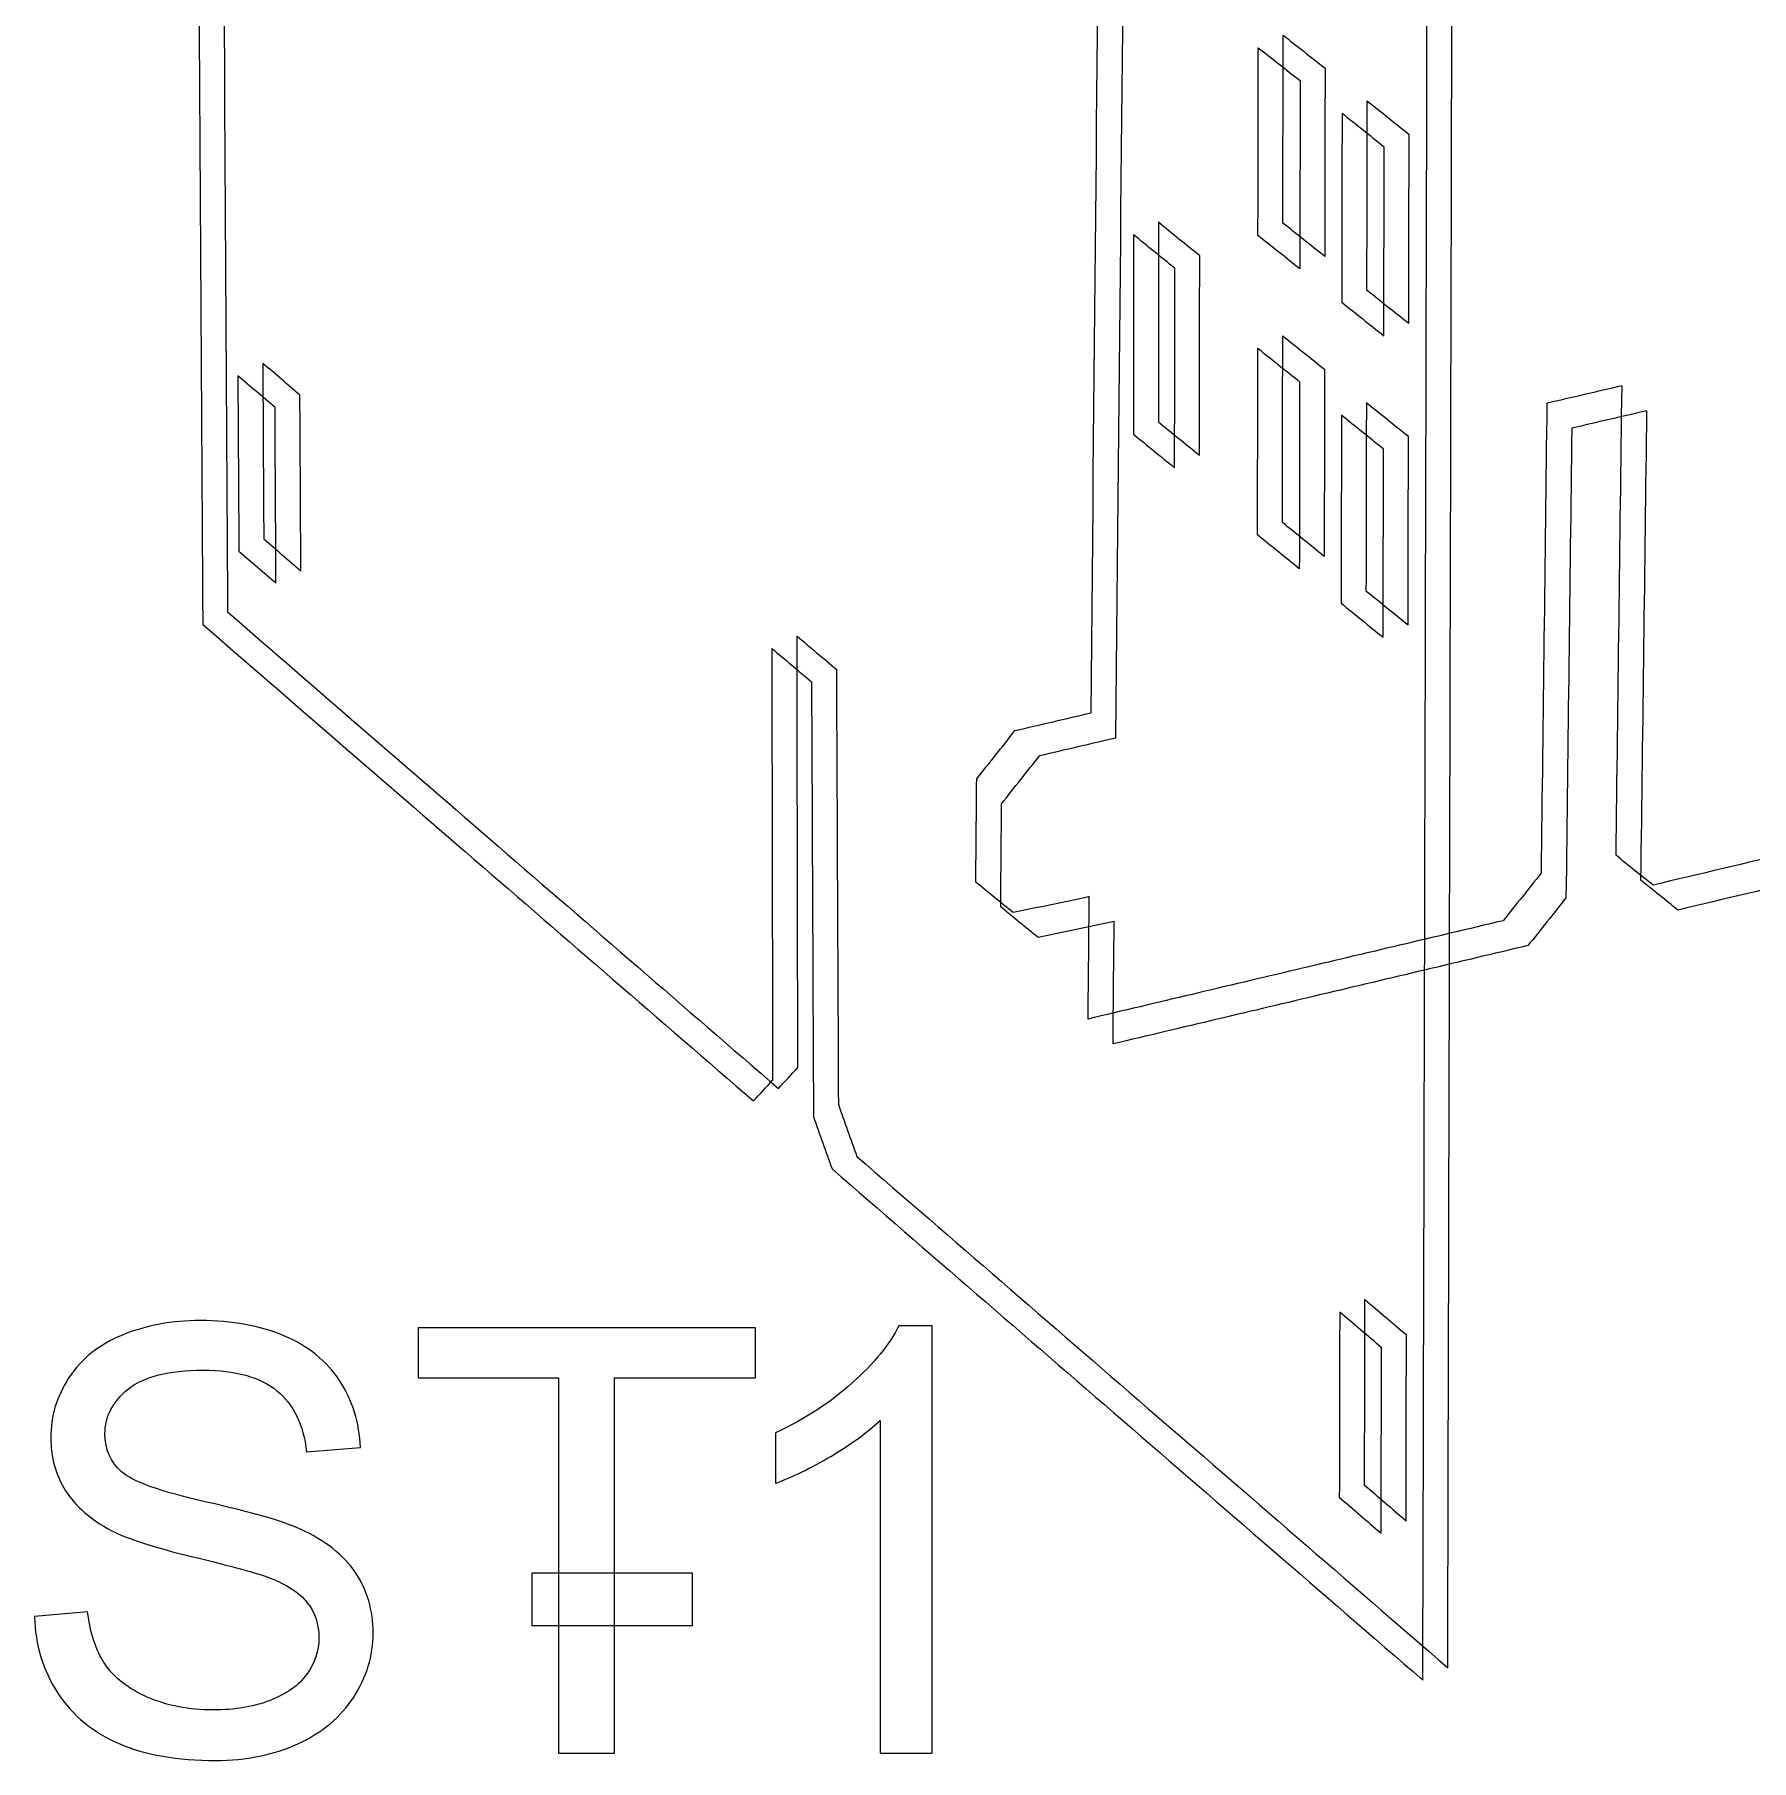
# Model space of a CAD drawing. Header units: centimetres. Extents: x -10.6 to 11.8, y -10.5 to 10.6.
# Drawn here: x -8.246 to -7.125, y 0.164 to 1.291 of the extents above; entities that cross this region are included whole.
import ezdxf

# ---------------------------------------------------------------- set-up
doc = ezdxf.new("R2010")
doc.units = ezdxf.units.CM
doc.header["$MEASUREMENT"] = 0
doc.layers.add('Livello 1', color=7, linetype='Continuous')

msp = doc.modelspace()

# ---------------------------------------------------------------- linework, layer by layer
at = {"layer": 'Livello 1', "color": 7, "lineweight": 9}
for points, knots in [([(-6.82522, 0.82156), (-6.81836, 1.24454), (-6.81143, 1.67141), (-6.80447, 2.10113), (-6.80447, 2.10113), (-6.79745, 2.53421), (-6.79036, 2.97119), (-6.78322, 3.41178), (-6.78322, 3.41178), (-6.90697, 3.38803), (-7.03113, 3.36416), (-7.15578, 3.34022), (-7.15578, 3.34022), (-7.28109, 3.31615), (-7.4069, 3.29199), (-7.53321, 3.26773), (-7.53321, 3.26773), (-7.53357, 3.23), (-7.53393, 3.19254), (-7.53429, 3.15533), (-7.53429, 3.15533), (-7.5512, 3.15206), (-7.56803, 3.14879), (-7.58496, 3.14551), (-7.58496, 3.14551), (-7.59345, 3.1347), (-7.60196, 3.12414), (-7.61045, 3.11384), (-7.61045, 3.11384), (-7.61066, 3.09024), (-7.61087, 3.06663), (-7.61107, 3.04329), (-7.61107, 3.04329), (-7.60274, 3.03602), (-7.59442, 3.02876), (-7.58609, 3.0215), (-7.58609, 3.0215), (-7.56919, 3.02481), (-7.55237, 3.02811), (-7.53547, 3.03141), (-7.53547, 3.03141), (-7.53915, 2.64682), (-7.54202, 2.34709), (-7.54516, 2.01882), (-7.54516, 2.01882), (-7.54827, 1.69265), (-7.55166, 1.3387), (-7.55635, 0.84773), (-7.55635, 0.84773), (-7.57293, 0.84387), (-7.58943, 0.84001), (-7.60602, 0.83615), (-7.60602, 0.83615), (-7.61434, 0.82556), (-7.62266, 0.81524), (-7.63099, 0.80465), (-7.63099, 0.80465), (-7.6312, 0.78209), (-7.6314, 0.75953), (-7.63159, 0.73724), (-7.63159, 0.73724), (-7.62343, 0.73053), (-7.61526, 0.72382), (-7.6071, 0.71738), (-7.6071, 0.71738), (-7.59054, 0.72075), (-7.57406, 0.72411), (-7.5575, 0.72774), (-7.5575, 0.72774), (-7.55776, 0.70102), (-7.55801, 0.67429), (-7.55827, 0.64783), (-7.55827, 0.64783), (-7.51297, 0.65857), (-7.46767, 0.66932), (-7.42254, 0.68001), (-7.42254, 0.68001), (-7.37742, 0.6907), (-7.33243, 0.70138), (-7.28738, 0.71205), (-7.28738, 0.71205), (-7.27912, 0.72233), (-7.27079, 0.73261), (-7.26253, 0.74315), (-7.26253, 0.74315), (-7.26127, 0.84512), (-7.26002, 0.94736), (-7.25877, 1.04984), (-7.25877, 1.04984), (-7.24242, 1.05363), (-7.22606, 1.05741), (-7.2097, 1.0612), (-7.2097, 1.0612), (-7.211, 0.95878), (-7.2123, 0.85663), (-7.21358, 0.75473), (-7.21358, 0.75473), (-7.20554, 0.74806), (-7.19749, 0.74166), (-7.18944, 0.73525), (-7.18944, 0.73525), (-7.12848, 0.7497), (-7.06759, 0.76413), (-7.00681, 0.77853), (-7.00681, 0.77853), (-6.94625, 0.79288), (-6.88569, 0.80724), (-6.82522, 0.82156)], [0, 0, 0, 0, 0.037037, 0.037037, 0.037037, 0.037037, 0.0740741, 0.0740741, 0.0740741, 0.0740741, 0.1111111, 0.1111111, 0.1111111, 0.1111111, 0.1481481, 0.1481481, 0.1481481, 0.1481481, 0.1851852, 0.1851852, 0.1851852, 0.1851852, 0.2222222, 0.2222222, 0.2222222, 0.2222222, 0.2592593, 0.2592593, 0.2592593, 0.2592593, 0.2962963, 0.2962963, 0.2962963, 0.2962963, 0.3333333, 0.3333333, 0.3333333, 0.3333333, 0.3703704, 0.3703704, 0.3703704, 0.3703704, 0.4074074, 0.4074074, 0.4074074, 0.4074074, 0.4444444, 0.4444444, 0.4444444, 0.4444444, 0.4814815, 0.4814815, 0.4814815, 0.4814815, 0.5185185, 0.5185185, 0.5185185, 0.5185185, 0.5555556, 0.5555556, 0.5555556, 0.5555556, 0.5925926, 0.5925926, 0.5925926, 0.5925926, 0.6296296, 0.6296296, 0.6296296, 0.6296296, 0.6666667, 0.6666667, 0.6666667, 0.6666667, 0.7037037, 0.7037037, 0.7037037, 0.7037037, 0.7407407, 0.7407407, 0.7407407, 0.7407407, 0.7777778, 0.7777778, 0.7777778, 0.7777778, 0.8148148, 0.8148148, 0.8148148, 0.8148148, 0.8518519, 0.8518519, 0.8518519, 0.8518519, 0.8888889, 0.8888889, 0.8888889, 0.8888889, 0.9259259, 0.9259259, 0.9259259, 0.9259259, 0.962963, 0.962963, 0.962963, 0.962963, 1, 1, 1, 1]), ([(-6.80897, 0.8053), (-6.8021, 1.22828), (-6.79517, 1.65516), (-6.78821, 2.08487), (-6.78821, 2.08487), (-6.78119, 2.51795), (-6.77411, 2.95493), (-6.76696, 3.39553), (-6.76696, 3.39553), (-6.89071, 3.37178), (-7.01487, 3.34791), (-7.13952, 3.32396), (-7.13952, 3.32396), (-7.26483, 3.2999), (-7.39065, 3.27574), (-7.51695, 3.25147), (-7.51695, 3.25147), (-7.51731, 3.21374), (-7.51767, 3.17628), (-7.51803, 3.13908), (-7.51803, 3.13908), (-7.53495, 3.13581), (-7.55178, 3.13253), (-7.5687, 3.12926), (-7.5687, 3.12926), (-7.5772, 3.11844), (-7.5857, 3.10788), (-7.59419, 3.09759), (-7.59419, 3.09759), (-7.5944, 3.07398), (-7.59461, 3.05037), (-7.59482, 3.02703), (-7.59482, 3.02703), (-7.58649, 3.01977), (-7.57816, 3.01251), (-7.56983, 3.00524), (-7.56983, 3.00524), (-7.55293, 3.00855), (-7.53611, 3.01186), (-7.51921, 3.01516), (-7.51921, 3.01516), (-7.52289, 2.63056), (-7.52577, 2.33083), (-7.5289, 2.00257), (-7.5289, 2.00257), (-7.53201, 1.67639), (-7.5354, 1.32244), (-7.54009, 0.83148), (-7.54009, 0.83148), (-7.55668, 0.82762), (-7.57317, 0.82376), (-7.58976, 0.81989), (-7.58976, 0.81989), (-7.59809, 0.80931), (-7.60641, 0.79898), (-7.61474, 0.78839), (-7.61474, 0.78839), (-7.61494, 0.76584), (-7.61514, 0.74327), (-7.61534, 0.72098), (-7.61534, 0.72098), (-7.60718, 0.71427), (-7.59901, 0.70757), (-7.59084, 0.70112), (-7.59084, 0.70112), (-7.57428, 0.70449), (-7.55781, 0.70786), (-7.54124, 0.71149), (-7.54124, 0.71149), (-7.5415, 0.68476), (-7.54176, 0.65804), (-7.54201, 0.63158), (-7.54201, 0.63158), (-7.49671, 0.64231), (-7.45142, 0.65306), (-7.40628, 0.66375), (-7.40628, 0.66375), (-7.36116, 0.67444), (-7.31617, 0.68513), (-7.27112, 0.69579), (-7.27112, 0.69579), (-7.26287, 0.70608), (-7.25453, 0.71636), (-7.24627, 0.72689), (-7.24627, 0.72689), (-7.24502, 0.82887), (-7.24377, 0.9311), (-7.24251, 1.03359), (-7.24251, 1.03359), (-7.22616, 1.03737), (-7.2098, 1.04116), (-7.19344, 1.04494), (-7.19344, 1.04494), (-7.19474, 0.94253), (-7.19604, 0.84037), (-7.19733, 0.73848), (-7.19733, 0.73848), (-7.18928, 0.73181), (-7.18123, 0.7254), (-7.17319, 0.719), (-7.17319, 0.719), (-7.11223, 0.73345), (-7.05134, 0.74788), (-6.99055, 0.76228), (-6.99055, 0.76228), (-6.92999, 0.77662), (-6.86944, 0.79098), (-6.80897, 0.8053)], [0, 0, 0, 0, 0.037037, 0.037037, 0.037037, 0.037037, 0.0740741, 0.0740741, 0.0740741, 0.0740741, 0.1111111, 0.1111111, 0.1111111, 0.1111111, 0.1481481, 0.1481481, 0.1481481, 0.1481481, 0.1851852, 0.1851852, 0.1851852, 0.1851852, 0.2222222, 0.2222222, 0.2222222, 0.2222222, 0.2592593, 0.2592593, 0.2592593, 0.2592593, 0.2962963, 0.2962963, 0.2962963, 0.2962963, 0.3333333, 0.3333333, 0.3333333, 0.3333333, 0.3703704, 0.3703704, 0.3703704, 0.3703704, 0.4074074, 0.4074074, 0.4074074, 0.4074074, 0.4444444, 0.4444444, 0.4444444, 0.4444444, 0.4814815, 0.4814815, 0.4814815, 0.4814815, 0.5185185, 0.5185185, 0.5185185, 0.5185185, 0.5555556, 0.5555556, 0.5555556, 0.5555556, 0.5925926, 0.5925926, 0.5925926, 0.5925926, 0.6296296, 0.6296296, 0.6296296, 0.6296296, 0.6666667, 0.6666667, 0.6666667, 0.6666667, 0.7037037, 0.7037037, 0.7037037, 0.7037037, 0.7407407, 0.7407407, 0.7407407, 0.7407407, 0.7777778, 0.7777778, 0.7777778, 0.7777778, 0.8148148, 0.8148148, 0.8148148, 0.8148148, 0.8518519, 0.8518519, 0.8518519, 0.8518519, 0.8888889, 0.8888889, 0.8888889, 0.8888889, 0.9259259, 0.9259259, 0.9259259, 0.9259259, 0.962963, 0.962963, 0.962963, 0.962963, 1, 1, 1, 1]), ([(-7.62245, 2.47282), (-7.6225, 2.61341), (-7.62263, 2.7545), (-7.62268, 2.89606), (-7.62268, 2.89606), (-7.57538, 2.86461), (-7.52775, 2.83283), (-7.47979, 2.80089), (-7.47979, 2.80089), (-7.43143, 2.76869), (-7.38265, 2.73619), (-7.33346, 2.70343), (-7.33346, 2.70343), (-7.33453, 2.27953), (-7.33559, 1.85934), (-7.33664, 1.44316), (-7.33664, 1.44316), (-7.33767, 1.03069), (-7.33871, 0.62146), (-7.33974, 0.21622), (-7.33974, 0.21622), (-7.4057, 0.27332), (-7.47111, 0.32987), (-7.53564, 0.38571), (-7.53564, 0.38571), (-7.59954, 0.441), (-7.66288, 0.49577), (-7.72542, 0.54994), (-7.72542, 0.54994), (-7.7295, 0.56119), (-7.73358, 0.57268), (-7.73757, 0.5841), (-7.73757, 0.5841), (-7.73796, 0.67826), (-7.73843, 0.77291), (-7.73882, 0.86803), (-7.73882, 0.86803), (-7.74746, 0.87529), (-7.75609, 0.88252), (-7.76456, 0.88968), (-7.76456, 0.88968), (-7.76439, 0.79543), (-7.76421, 0.70165), (-7.76403, 0.60812), (-7.76403, 0.60812), (-7.76825, 0.60339), (-7.77253, 0.5989), (-7.77673, 0.59435), (-7.77673, 0.59435), (-7.83824, 0.64755), (-7.89913, 0.70022), (-7.95934, 0.75229), (-7.95934, 0.75229), (-8.01895, 0.80384), (-8.07798, 0.85495), (-8.13629, 0.9055), (-8.13629, 0.9055), (-8.13858, 1.28756), (-8.14089, 1.67339), (-8.14322, 2.062), (-8.14322, 2.062), (-8.14556, 2.45368), (-8.14793, 2.84887), (-8.15031, 3.24757), (-8.15031, 3.24757), (-8.10718, 3.21877), (-8.06354, 3.18971), (-8.01967, 3.16049), (-8.01967, 3.16049), (-7.97547, 3.13105), (-7.93078, 3.10133), (-7.88593, 3.07139), (-7.88593, 3.07139), (-7.88549, 2.93254), (-7.88498, 2.79417), (-7.88455, 2.65652), (-7.88455, 2.65652), (-7.84168, 2.62651), (-7.79841, 2.59622), (-7.75497, 2.56582), (-7.75497, 2.56582), (-7.71113, 2.53514), (-7.66694, 2.50422), (-7.62245, 2.47282)], [0, 0, 0, 0, 0.047619, 0.047619, 0.047619, 0.047619, 0.0952381, 0.0952381, 0.0952381, 0.0952381, 0.1428571, 0.1428571, 0.1428571, 0.1428571, 0.1904762, 0.1904762, 0.1904762, 0.1904762, 0.2380952, 0.2380952, 0.2380952, 0.2380952, 0.2857143, 0.2857143, 0.2857143, 0.2857143, 0.3333333, 0.3333333, 0.3333333, 0.3333333, 0.3809524, 0.3809524, 0.3809524, 0.3809524, 0.4285714, 0.4285714, 0.4285714, 0.4285714, 0.4761905, 0.4761905, 0.4761905, 0.4761905, 0.5238095, 0.5238095, 0.5238095, 0.5238095, 0.5714286, 0.5714286, 0.5714286, 0.5714286, 0.6190476, 0.6190476, 0.6190476, 0.6190476, 0.6666667, 0.6666667, 0.6666667, 0.6666667, 0.7142857, 0.7142857, 0.7142857, 0.7142857, 0.7619048, 0.7619048, 0.7619048, 0.7619048, 0.8095238, 0.8095238, 0.8095238, 0.8095238, 0.8571429, 0.8571429, 0.8571429, 0.8571429, 0.9047619, 0.9047619, 0.9047619, 0.9047619, 0.952381, 0.952381, 0.952381, 0.952381, 1, 1, 1, 1]), ([(-7.6062, 2.48095), (-7.60625, 2.62154), (-7.60638, 2.76262), (-7.60643, 2.90419), (-7.60643, 2.90419), (-7.55913, 2.87274), (-7.51149, 2.84096), (-7.46353, 2.80902), (-7.46353, 2.80902), (-7.41517, 2.77681), (-7.36639, 2.74432), (-7.31721, 2.71156), (-7.31721, 2.71156), (-7.31828, 2.28765), (-7.31933, 1.86747), (-7.32038, 1.45129), (-7.32038, 1.45129), (-7.32142, 1.03882), (-7.32246, 0.62959), (-7.32348, 0.22434), (-7.32348, 0.22434), (-7.38945, 0.28145), (-7.45485, 0.338), (-7.51939, 0.39384), (-7.51939, 0.39384), (-7.58328, 0.44913), (-7.64663, 0.5039), (-7.70917, 0.55807), (-7.70917, 0.55807), (-7.71324, 0.56932), (-7.71732, 0.58081), (-7.72132, 0.59223), (-7.72132, 0.59223), (-7.72171, 0.68639), (-7.72218, 0.78104), (-7.72257, 0.87616), (-7.72257, 0.87616), (-7.7312, 0.88341), (-7.73983, 0.89065), (-7.74831, 0.89781), (-7.74831, 0.89781), (-7.74813, 0.80355), (-7.74795, 0.70978), (-7.74778, 0.61625), (-7.74778, 0.61625), (-7.75199, 0.61152), (-7.75627, 0.60703), (-7.76048, 0.60248), (-7.76048, 0.60248), (-7.82199, 0.65568), (-7.88288, 0.70835), (-7.94309, 0.76042), (-7.94309, 0.76042), (-8.00269, 0.81197), (-8.06172, 0.86308), (-8.12004, 0.91362), (-8.12004, 0.91362), (-8.12232, 1.29569), (-8.12464, 1.68151), (-8.12696, 2.07013), (-8.12696, 2.07013), (-8.12931, 2.46181), (-8.13167, 2.85699), (-8.13405, 3.2557), (-8.13405, 3.2557), (-8.09092, 3.2269), (-8.04728, 3.19783), (-8.00342, 3.16862), (-8.00342, 3.16862), (-7.95921, 3.13918), (-7.91453, 3.10946), (-7.86967, 3.07952), (-7.86967, 3.07952), (-7.86924, 2.94067), (-7.86872, 2.8023), (-7.8683, 2.66465), (-7.8683, 2.66465), (-7.82542, 2.63464), (-7.78216, 2.60435), (-7.73871, 2.57394), (-7.73871, 2.57394), (-7.69488, 2.54326), (-7.65069, 2.51235), (-7.6062, 2.48095)], [0, 0, 0, 0, 0.047619, 0.047619, 0.047619, 0.047619, 0.0952381, 0.0952381, 0.0952381, 0.0952381, 0.1428571, 0.1428571, 0.1428571, 0.1428571, 0.1904762, 0.1904762, 0.1904762, 0.1904762, 0.2380952, 0.2380952, 0.2380952, 0.2380952, 0.2857143, 0.2857143, 0.2857143, 0.2857143, 0.3333333, 0.3333333, 0.3333333, 0.3333333, 0.3809524, 0.3809524, 0.3809524, 0.3809524, 0.4285714, 0.4285714, 0.4285714, 0.4285714, 0.4761905, 0.4761905, 0.4761905, 0.4761905, 0.5238095, 0.5238095, 0.5238095, 0.5238095, 0.5714286, 0.5714286, 0.5714286, 0.5714286, 0.6190476, 0.6190476, 0.6190476, 0.6190476, 0.6666667, 0.6666667, 0.6666667, 0.6666667, 0.7142857, 0.7142857, 0.7142857, 0.7142857, 0.7619048, 0.7619048, 0.7619048, 0.7619048, 0.8095238, 0.8095238, 0.8095238, 0.8095238, 0.8571429, 0.8571429, 0.8571429, 0.8571429, 0.9047619, 0.9047619, 0.9047619, 0.9047619, 0.952381, 0.952381, 0.952381, 0.952381, 1, 1, 1, 1]), ([(-7.40357, 1.26865), (-7.41275, 1.27583), (-7.42191, 1.28302), (-7.43093, 1.29013), (-7.43093, 1.29013), (-7.43099, 1.24916), (-7.43105, 1.20819), (-7.4311, 1.16747), (-7.4311, 1.16747), (-7.4221, 1.16028), (-7.41294, 1.15301), (-7.40378, 1.14574), (-7.40378, 1.14574), (-7.40371, 1.18654), (-7.40364, 1.22735), (-7.40357, 1.26865)], [0, 0, 0, 0, 0.25, 0.25, 0.25, 0.25, 0.5, 0.5, 0.5, 0.5, 0.75, 0.75, 0.75, 0.75, 1, 1, 1, 1]), ([(-7.41983, 1.26052), (-7.429, 1.2677), (-7.43817, 1.2749), (-7.44719, 1.282), (-7.44719, 1.282), (-7.44724, 1.24103), (-7.4473, 1.20006), (-7.44736, 1.15934), (-7.44736, 1.15934), (-7.43836, 1.15216), (-7.4292, 1.14488), (-7.42004, 1.13761), (-7.42004, 1.13761), (-7.41997, 1.17841), (-7.41989, 1.21922), (-7.41983, 1.26052)], [0, 0, 0, 0, 0.25, 0.25, 0.25, 0.25, 0.5, 0.5, 0.5, 0.5, 0.75, 0.75, 0.75, 0.75, 1, 1, 1, 1]), ([(-7.37621, 1.24714), (-7.36712, 1.23996), (-7.35786, 1.23246), (-7.34869, 1.22521), (-7.34869, 1.22521), (-7.34878, 1.184), (-7.34888, 1.14278), (-7.34896, 1.10207), (-7.34896, 1.10207), (-7.35813, 1.1094), (-7.36737, 1.11673), (-7.37645, 1.12399), (-7.37645, 1.12399), (-7.37637, 1.16463), (-7.37629, 1.20575), (-7.37621, 1.24714)], [0, 0, 0, 0, 0.25, 0.25, 0.25, 0.25, 0.5, 0.5, 0.5, 0.5, 0.75, 0.75, 0.75, 0.75, 1, 1, 1, 1]), ([(-7.39246, 1.23901), (-7.38337, 1.23183), (-7.37412, 1.22433), (-7.36494, 1.21708), (-7.36494, 1.21708), (-7.36504, 1.17587), (-7.36513, 1.13465), (-7.36522, 1.09394), (-7.36522, 1.09394), (-7.37439, 1.10127), (-7.38363, 1.1086), (-7.39271, 1.11586), (-7.39271, 1.11586), (-7.39263, 1.1565), (-7.39255, 1.19763), (-7.39246, 1.23901)], [0, 0, 0, 0, 0.25, 0.25, 0.25, 0.25, 0.5, 0.5, 0.5, 0.5, 0.75, 0.75, 0.75, 0.75, 1, 1, 1, 1]), ([(-7.51232, 1.168), (-7.50348, 1.16062), (-7.49441, 1.1534), (-7.48542, 1.14618), (-7.48542, 1.14618), (-7.48545, 1.10267), (-7.48549, 1.05916), (-7.48552, 1.01589), (-7.48552, 1.01589), (-7.49451, 1.0232), (-7.50349, 1.0305), (-7.5124, 1.03772), (-7.5124, 1.03772), (-7.51237, 1.0809), (-7.51235, 1.12433), (-7.51232, 1.168)], [0, 0, 0, 0, 0.25, 0.25, 0.25, 0.25, 0.5, 0.5, 0.5, 0.5, 0.75, 0.75, 0.75, 0.75, 1, 1, 1, 1]), ([(-7.52857, 1.15987), (-7.51974, 1.15249), (-7.51067, 1.14527), (-7.50167, 1.13805), (-7.50167, 1.13805), (-7.50171, 1.09454), (-7.50174, 1.05103), (-7.50178, 1.00777), (-7.50178, 1.00777), (-7.51077, 1.01507), (-7.51975, 1.02238), (-7.52865, 1.0296), (-7.52865, 1.0296), (-7.52863, 1.07277), (-7.5286, 1.1162), (-7.52857, 1.15987)], [0, 0, 0, 0, 0.25, 0.25, 0.25, 0.25, 0.5, 0.5, 0.5, 0.5, 0.75, 0.75, 0.75, 0.75, 1, 1, 1, 1]), ([(-7.4039, 1.07205), (-7.41306, 1.07937), (-7.42222, 1.08669), (-7.43121, 1.09392), (-7.43121, 1.09392), (-7.43127, 1.0532), (-7.43133, 1.01248), (-7.43139, 0.97201), (-7.43139, 0.97201), (-7.4224, 0.96469), (-7.41325, 0.95728), (-7.40411, 0.94989), (-7.40411, 0.94989), (-7.40404, 0.99045), (-7.40398, 1.03125), (-7.4039, 1.07205)], [0, 0, 0, 0, 0.25, 0.25, 0.25, 0.25, 0.5, 0.5, 0.5, 0.5, 0.75, 0.75, 0.75, 0.75, 1, 1, 1, 1]), ([(-7.42016, 1.06392), (-7.42931, 1.07124), (-7.43847, 1.07856), (-7.44747, 1.0858), (-7.44747, 1.0858), (-7.44753, 1.04507), (-7.44758, 1.00435), (-7.44764, 0.96388), (-7.44764, 0.96388), (-7.43866, 0.95656), (-7.42951, 0.94916), (-7.42037, 0.94176), (-7.42037, 0.94176), (-7.4203, 0.98232), (-7.42023, 1.02312), (-7.42016, 1.06392)], [0, 0, 0, 0, 0.25, 0.25, 0.25, 0.25, 0.5, 0.5, 0.5, 0.5, 0.75, 0.75, 0.75, 0.75, 1, 1, 1, 1]), ([(-8.0971, 1.07586), (-8.08904, 1.06903), (-8.0809, 1.06213), (-8.07284, 1.05523), (-8.07284, 1.05523), (-8.07263, 1.01666), (-8.07242, 0.97857), (-8.07222, 0.94048), (-8.07222, 0.94048), (-8.08027, 0.94745), (-8.08839, 0.95442), (-8.09645, 0.96132), (-8.09645, 0.96132), (-8.09667, 0.99935), (-8.09688, 1.03737), (-8.0971, 1.07586)], [0, 0, 0, 0, 0.25, 0.25, 0.25, 0.25, 0.5, 0.5, 0.5, 0.5, 0.75, 0.75, 0.75, 0.75, 1, 1, 1, 1]), ([(-8.11336, 1.06773), (-8.10529, 1.0609), (-8.09715, 1.054), (-8.08909, 1.0471), (-8.08909, 1.0471), (-8.08888, 1.00853), (-8.08867, 0.97044), (-8.08847, 0.93235), (-8.08847, 0.93235), (-8.09652, 0.93932), (-8.10465, 0.94629), (-8.1127, 0.95319), (-8.1127, 0.95319), (-8.11292, 0.99122), (-8.11314, 1.02924), (-8.11336, 1.06773)], [0, 0, 0, 0, 0.25, 0.25, 0.25, 0.25, 0.5, 0.5, 0.5, 0.5, 0.75, 0.75, 0.75, 0.75, 1, 1, 1, 1]), ([(-7.3766, 1.05015), (-7.36752, 1.04284), (-7.35829, 1.03546), (-7.34913, 1.02808), (-7.34913, 1.02808), (-7.34922, 0.98712), (-7.34932, 0.94615), (-7.3494, 0.90519), (-7.3494, 0.90519), (-7.35855, 0.91265), (-7.36778, 0.92011), (-7.37684, 0.92749), (-7.37684, 0.92749), (-7.37676, 0.96838), (-7.37668, 1.00927), (-7.3766, 1.05015)], [0, 0, 0, 0, 0.25, 0.25, 0.25, 0.25, 0.5, 0.5, 0.5, 0.5, 0.75, 0.75, 0.75, 0.75, 1, 1, 1, 1]), ([(-7.39285, 1.04202), (-7.38378, 1.03471), (-7.37455, 1.02733), (-7.36539, 1.01995), (-7.36539, 1.01995), (-7.36548, 0.97899), (-7.36557, 0.93802), (-7.36566, 0.89706), (-7.36566, 0.89706), (-7.37481, 0.90452), (-7.38403, 0.91198), (-7.3931, 0.91937), (-7.3931, 0.91937), (-7.39302, 0.96025), (-7.39293, 1.00114), (-7.39285, 1.04202)], [0, 0, 0, 0, 0.25, 0.25, 0.25, 0.25, 0.5, 0.5, 0.5, 0.5, 0.75, 0.75, 0.75, 0.75, 1, 1, 1, 1]), ([(-7.37775, 0.46464), (-7.36865, 0.45695), (-7.35955, 0.44917), (-7.35045, 0.4414), (-7.35045, 0.4414), (-7.35054, 0.40069), (-7.35063, 0.36046), (-7.35072, 0.32025), (-7.35072, 0.32025), (-7.35981, 0.3281), (-7.3689, 0.33595), (-7.37799, 0.34372), (-7.37799, 0.34372), (-7.37791, 0.38386), (-7.37783, 0.424), (-7.37775, 0.46464)], [0, 0, 0, 0, 0.25, 0.25, 0.25, 0.25, 0.5, 0.5, 0.5, 0.5, 0.75, 0.75, 0.75, 0.75, 1, 1, 1, 1]), ([(-7.39401, 0.45651), (-7.38491, 0.44882), (-7.37581, 0.44105), (-7.3667, 0.43327), (-7.3667, 0.43327), (-7.3668, 0.39256), (-7.36688, 0.35234), (-7.36698, 0.31212), (-7.36698, 0.31212), (-7.37607, 0.31997), (-7.38515, 0.32782), (-7.39425, 0.33559), (-7.39425, 0.33559), (-7.39416, 0.37573), (-7.39408, 0.41587), (-7.39401, 0.45651)], [0, 0, 0, 0, 0.25, 0.25, 0.25, 0.25, 0.5, 0.5, 0.5, 0.5, 0.75, 0.75, 0.75, 0.75, 1, 1, 1, 1])]:
    msp.add_open_spline(points, degree=3, knots=knots, dxfattribs=at)
at = {"layer": 'Livello 1', "color": 7}
for points, knots in [([(-8.24611, 0.25773), (-8.24611, 0.25773), (-8.21144, 0.26077), (-8.21144, 0.26077), (-8.21144, 0.26077), (-8.20982, 0.24687), (-8.20601, 0.23549), (-8.19999, 0.22656), (-8.19999, 0.22656), (-8.19398, 0.21763), (-8.18466, 0.21046), (-8.17205, 0.20496), (-8.17205, 0.20496), (-8.15944, 0.19946), (-8.14521, 0.19674), (-8.12943, 0.19674), (-8.12943, 0.19674), (-8.1154, 0.19674), (-8.10304, 0.19881), (-8.09231, 0.20295), (-8.09231, 0.20295), (-8.08157, 0.20716), (-8.07355, 0.21285), (-8.06831, 0.22009), (-8.06831, 0.22009), (-8.06307, 0.2274), (-8.06042, 0.23529), (-8.06042, 0.24389), (-8.06042, 0.24389), (-8.06042, 0.25262), (-8.06294, 0.26019), (-8.06805, 0.26672), (-8.06805, 0.26672), (-8.0731, 0.27326), (-8.08144, 0.27869), (-8.09302, 0.28309), (-8.09302, 0.28309), (-8.10052, 0.286), (-8.11695, 0.29052), (-8.1425, 0.29667), (-8.1425, 0.29667), (-8.16798, 0.30281), (-8.18589, 0.30857), (-8.19611, 0.314), (-8.19611, 0.314), (-8.20937, 0.32092), (-8.21927, 0.32959), (-8.2258, 0.33987), (-8.2258, 0.33987), (-8.23227, 0.35016), (-8.2355, 0.36167), (-8.2355, 0.37448), (-8.2355, 0.37448), (-8.2355, 0.38845), (-8.23156, 0.40157), (-8.2236, 0.41373), (-8.2236, 0.41373), (-8.21564, 0.42596), (-8.204, 0.43521), (-8.18874, 0.44154), (-8.18874, 0.44154), (-8.17341, 0.44782), (-8.15647, 0.45099), (-8.13777, 0.45099), (-8.13777, 0.45099), (-8.11714, 0.45099), (-8.09903, 0.44769), (-8.08325, 0.44103), (-8.08325, 0.44103), (-8.06754, 0.43443), (-8.05544, 0.42466), (-8.04697, 0.41179), (-8.04697, 0.41179), (-8.03856, 0.39892), (-8.03397, 0.38431), (-8.03332, 0.36801), (-8.03332, 0.36801), (-8.03332, 0.36801), (-8.06857, 0.36536), (-8.06857, 0.36536), (-8.06857, 0.36536), (-8.07051, 0.38288), (-8.07691, 0.39621), (-8.08784, 0.40513), (-8.08784, 0.40513), (-8.09877, 0.41412), (-8.11488, 0.41858), (-8.13622, 0.41858), (-8.13622, 0.41858), (-8.15847, 0.41858), (-8.17464, 0.41451), (-8.18486, 0.40636), (-8.18486, 0.40636), (-8.19501, 0.39821), (-8.20012, 0.38838), (-8.20012, 0.37693), (-8.20012, 0.37693), (-8.20012, 0.36691), (-8.1965, 0.35869), (-8.18932, 0.35229), (-8.18932, 0.35229), (-8.18221, 0.34582), (-8.16377, 0.33923), (-8.13389, 0.3325), (-8.13389, 0.3325), (-8.10401, 0.32571), (-8.08351, 0.31982), (-8.07239, 0.31478), (-8.07239, 0.31478), (-8.05622, 0.30728), (-8.04425, 0.29783), (-8.03655, 0.28645), (-8.03655, 0.28645), (-8.02886, 0.275), (-8.02504, 0.26181), (-8.02504, 0.24693), (-8.02504, 0.24693), (-8.02504, 0.23212), (-8.02925, 0.21822), (-8.03772, 0.20515), (-8.03772, 0.20515), (-8.04619, 0.19209), (-8.05835, 0.18193), (-8.0742, 0.17462), (-8.0742, 0.17462), (-8.09004, 0.16738), (-8.10789, 0.16376), (-8.12768, 0.16376), (-8.12768, 0.16376), (-8.15284, 0.16376), (-8.17393, 0.16738), (-8.19087, 0.17475), (-8.19087, 0.17475), (-8.20788, 0.18206), (-8.22121, 0.19306), (-8.23091, 0.2078), (-8.23091, 0.2078), (-8.24055, 0.22249), (-8.24565, 0.23917), (-8.24611, 0.25773)], [0, 0, 0, 0, 0.0285714, 0.0285714, 0.0285714, 0.0285714, 0.0571429, 0.0571429, 0.0571429, 0.0571429, 0.0857143, 0.0857143, 0.0857143, 0.0857143, 0.1142857, 0.1142857, 0.1142857, 0.1142857, 0.1428571, 0.1428571, 0.1428571, 0.1428571, 0.1714286, 0.1714286, 0.1714286, 0.1714286, 0.2, 0.2, 0.2, 0.2, 0.2285714, 0.2285714, 0.2285714, 0.2285714, 0.2571429, 0.2571429, 0.2571429, 0.2571429, 0.2857143, 0.2857143, 0.2857143, 0.2857143, 0.3142857, 0.3142857, 0.3142857, 0.3142857, 0.3428571, 0.3428571, 0.3428571, 0.3428571, 0.3714286, 0.3714286, 0.3714286, 0.3714286, 0.4, 0.4, 0.4, 0.4, 0.4285714, 0.4285714, 0.4285714, 0.4285714, 0.4571429, 0.4571429, 0.4571429, 0.4571429, 0.4857143, 0.4857143, 0.4857143, 0.4857143, 0.5142857, 0.5142857, 0.5142857, 0.5142857, 0.5428571, 0.5428571, 0.5428571, 0.5428571, 0.5714286, 0.5714286, 0.5714286, 0.5714286, 0.6, 0.6, 0.6, 0.6, 0.6285714, 0.6285714, 0.6285714, 0.6285714, 0.6571429, 0.6571429, 0.6571429, 0.6571429, 0.6857143, 0.6857143, 0.6857143, 0.6857143, 0.7142857, 0.7142857, 0.7142857, 0.7142857, 0.7428571, 0.7428571, 0.7428571, 0.7428571, 0.7714286, 0.7714286, 0.7714286, 0.7714286, 0.8, 0.8, 0.8, 0.8, 0.8285714, 0.8285714, 0.8285714, 0.8285714, 0.8571429, 0.8571429, 0.8571429, 0.8571429, 0.8857143, 0.8857143, 0.8857143, 0.8857143, 0.9142857, 0.9142857, 0.9142857, 0.9142857, 0.9428571, 0.9428571, 0.9428571, 0.9428571, 0.9714286, 0.9714286, 0.9714286, 0.9714286, 1, 1, 1, 1]), ([(-7.90409, 0.16848), (-7.90409, 0.16848), (-7.90409, 0.41348), (-7.90409, 0.41348), (-7.90409, 0.41348), (-7.90409, 0.41348), (-7.99561, 0.41348), (-7.99561, 0.41348), (-7.99561, 0.41348), (-7.99561, 0.41348), (-7.99561, 0.44627), (-7.99561, 0.44627), (-7.99561, 0.44627), (-7.99561, 0.44627), (-7.77545, 0.44627), (-7.77545, 0.44627), (-7.77545, 0.44627), (-7.77545, 0.44627), (-7.77545, 0.41348), (-7.77545, 0.41348), (-7.77545, 0.41348), (-7.77545, 0.41348), (-7.86736, 0.41348), (-7.86736, 0.41348), (-7.86736, 0.41348), (-7.86736, 0.41348), (-7.86736, 0.16848), (-7.86736, 0.16848), (-7.86736, 0.16848), (-7.86736, 0.16848), (-7.90409, 0.16848), (-7.90409, 0.16848)], [0, 0, 0, 0, 0.125, 0.125, 0.125, 0.125, 0.25, 0.25, 0.25, 0.25, 0.375, 0.375, 0.375, 0.375, 0.5, 0.5, 0.5, 0.5, 0.625, 0.625, 0.625, 0.625, 0.75, 0.75, 0.75, 0.75, 0.875, 0.875, 0.875, 0.875, 1, 1, 1, 1]), ([(-7.65997, 0.16848), (-7.65997, 0.16848), (-7.69405, 0.16848), (-7.69405, 0.16848), (-7.69405, 0.16848), (-7.69405, 0.16848), (-7.69405, 0.38579), (-7.69405, 0.38579), (-7.69405, 0.38579), (-7.70227, 0.37797), (-7.713, 0.37014), (-7.72633, 0.36232), (-7.72633, 0.36232), (-7.73971, 0.35449), (-7.75168, 0.3486), (-7.76229, 0.34472), (-7.76229, 0.34472), (-7.76229, 0.34472), (-7.76229, 0.37764), (-7.76229, 0.37764), (-7.76229, 0.37764), (-7.74321, 0.38663), (-7.72652, 0.3975), (-7.71223, 0.41024), (-7.71223, 0.41024), (-7.698, 0.42305), (-7.68784, 0.4354), (-7.68189, 0.44743), (-7.68189, 0.44743), (-7.68189, 0.44743), (-7.65997, 0.44743), (-7.65997, 0.44743), (-7.65997, 0.44743), (-7.65997, 0.44743), (-7.65997, 0.16848), (-7.65997, 0.16848)], [0, 0, 0, 0, 0.1111111, 0.1111111, 0.1111111, 0.1111111, 0.2222222, 0.2222222, 0.2222222, 0.2222222, 0.3333333, 0.3333333, 0.3333333, 0.3333333, 0.4444444, 0.4444444, 0.4444444, 0.4444444, 0.5555556, 0.5555556, 0.5555556, 0.5555556, 0.6666667, 0.6666667, 0.6666667, 0.6666667, 0.7777778, 0.7777778, 0.7777778, 0.7777778, 0.8888889, 0.8888889, 0.8888889, 0.8888889, 1, 1, 1, 1]), ([(-7.92145, 0.25185), (-7.92145, 0.25185), (-7.92145, 0.28613), (-7.92145, 0.28613), (-7.92145, 0.28613), (-7.92145, 0.28613), (-7.81661, 0.28613), (-7.81661, 0.28613), (-7.81661, 0.28613), (-7.81661, 0.28613), (-7.81661, 0.25185), (-7.81661, 0.25185), (-7.81661, 0.25185), (-7.81661, 0.25185), (-7.92145, 0.25185), (-7.92145, 0.25185)], [0, 0, 0, 0, 0.25, 0.25, 0.25, 0.25, 0.5, 0.5, 0.5, 0.5, 0.75, 0.75, 0.75, 0.75, 1, 1, 1, 1])]:
    msp.add_open_spline(points, degree=3, knots=knots, dxfattribs=at)
at = {"layer": 'Livello 1', "color": 250, "lineweight": 9}
for points, knots in [([(-8.24611, 0.25773), (-8.24611, 0.25773), (-8.21144, 0.26077), (-8.21144, 0.26077), (-8.21144, 0.26077), (-8.20982, 0.24687), (-8.20601, 0.23549), (-8.19999, 0.22656), (-8.19999, 0.22656), (-8.19398, 0.21763), (-8.18466, 0.21046), (-8.17205, 0.20496), (-8.17205, 0.20496), (-8.15944, 0.19946), (-8.14521, 0.19674), (-8.12943, 0.19674), (-8.12943, 0.19674), (-8.1154, 0.19674), (-8.10304, 0.19881), (-8.09231, 0.20295), (-8.09231, 0.20295), (-8.08157, 0.20716), (-8.07355, 0.21285), (-8.06831, 0.22009), (-8.06831, 0.22009), (-8.06307, 0.2274), (-8.06042, 0.23529), (-8.06042, 0.24389), (-8.06042, 0.24389), (-8.06042, 0.25262), (-8.06294, 0.26019), (-8.06805, 0.26672), (-8.06805, 0.26672), (-8.0731, 0.27326), (-8.08144, 0.27869), (-8.09302, 0.28309), (-8.09302, 0.28309), (-8.10052, 0.286), (-8.11695, 0.29052), (-8.1425, 0.29667), (-8.1425, 0.29667), (-8.16798, 0.30281), (-8.18589, 0.30857), (-8.19611, 0.314), (-8.19611, 0.314), (-8.20937, 0.32092), (-8.21927, 0.32959), (-8.2258, 0.33987), (-8.2258, 0.33987), (-8.23227, 0.35016), (-8.2355, 0.36167), (-8.2355, 0.37448), (-8.2355, 0.37448), (-8.2355, 0.38845), (-8.23156, 0.40157), (-8.2236, 0.41373), (-8.2236, 0.41373), (-8.21564, 0.42596), (-8.204, 0.43521), (-8.18874, 0.44154), (-8.18874, 0.44154), (-8.17341, 0.44782), (-8.15647, 0.45099), (-8.13777, 0.45099), (-8.13777, 0.45099), (-8.11714, 0.45099), (-8.09903, 0.44769), (-8.08325, 0.44103), (-8.08325, 0.44103), (-8.06754, 0.43443), (-8.05544, 0.42466), (-8.04697, 0.41179), (-8.04697, 0.41179), (-8.03856, 0.39892), (-8.03397, 0.38431), (-8.03332, 0.36801), (-8.03332, 0.36801), (-8.03332, 0.36801), (-8.06857, 0.36536), (-8.06857, 0.36536), (-8.06857, 0.36536), (-8.07051, 0.38288), (-8.07691, 0.39621), (-8.08784, 0.40513), (-8.08784, 0.40513), (-8.09877, 0.41412), (-8.11488, 0.41858), (-8.13622, 0.41858), (-8.13622, 0.41858), (-8.15847, 0.41858), (-8.17464, 0.41451), (-8.18486, 0.40636), (-8.18486, 0.40636), (-8.19501, 0.39821), (-8.20012, 0.38838), (-8.20012, 0.37693), (-8.20012, 0.37693), (-8.20012, 0.36691), (-8.1965, 0.35869), (-8.18932, 0.35229), (-8.18932, 0.35229), (-8.18221, 0.34582), (-8.16377, 0.33923), (-8.13389, 0.3325), (-8.13389, 0.3325), (-8.10401, 0.32571), (-8.08351, 0.31982), (-8.07239, 0.31478), (-8.07239, 0.31478), (-8.05622, 0.30728), (-8.04425, 0.29783), (-8.03655, 0.28645), (-8.03655, 0.28645), (-8.02886, 0.275), (-8.02504, 0.26181), (-8.02504, 0.24693), (-8.02504, 0.24693), (-8.02504, 0.23212), (-8.02925, 0.21822), (-8.03772, 0.20515), (-8.03772, 0.20515), (-8.04619, 0.19209), (-8.05835, 0.18193), (-8.0742, 0.17462), (-8.0742, 0.17462), (-8.09004, 0.16738), (-8.10789, 0.16376), (-8.12768, 0.16376), (-8.12768, 0.16376), (-8.15284, 0.16376), (-8.17393, 0.16738), (-8.19087, 0.17475), (-8.19087, 0.17475), (-8.20788, 0.18206), (-8.22121, 0.19306), (-8.23091, 0.2078), (-8.23091, 0.2078), (-8.24055, 0.22249), (-8.24565, 0.23917), (-8.24611, 0.25773)], [0, 0, 0, 0, 0.0285714, 0.0285714, 0.0285714, 0.0285714, 0.0571429, 0.0571429, 0.0571429, 0.0571429, 0.0857143, 0.0857143, 0.0857143, 0.0857143, 0.1142857, 0.1142857, 0.1142857, 0.1142857, 0.1428571, 0.1428571, 0.1428571, 0.1428571, 0.1714286, 0.1714286, 0.1714286, 0.1714286, 0.2, 0.2, 0.2, 0.2, 0.2285714, 0.2285714, 0.2285714, 0.2285714, 0.2571429, 0.2571429, 0.2571429, 0.2571429, 0.2857143, 0.2857143, 0.2857143, 0.2857143, 0.3142857, 0.3142857, 0.3142857, 0.3142857, 0.3428571, 0.3428571, 0.3428571, 0.3428571, 0.3714286, 0.3714286, 0.3714286, 0.3714286, 0.4, 0.4, 0.4, 0.4, 0.4285714, 0.4285714, 0.4285714, 0.4285714, 0.4571429, 0.4571429, 0.4571429, 0.4571429, 0.4857143, 0.4857143, 0.4857143, 0.4857143, 0.5142857, 0.5142857, 0.5142857, 0.5142857, 0.5428571, 0.5428571, 0.5428571, 0.5428571, 0.5714286, 0.5714286, 0.5714286, 0.5714286, 0.6, 0.6, 0.6, 0.6, 0.6285714, 0.6285714, 0.6285714, 0.6285714, 0.6571429, 0.6571429, 0.6571429, 0.6571429, 0.6857143, 0.6857143, 0.6857143, 0.6857143, 0.7142857, 0.7142857, 0.7142857, 0.7142857, 0.7428571, 0.7428571, 0.7428571, 0.7428571, 0.7714286, 0.7714286, 0.7714286, 0.7714286, 0.8, 0.8, 0.8, 0.8, 0.8285714, 0.8285714, 0.8285714, 0.8285714, 0.8571429, 0.8571429, 0.8571429, 0.8571429, 0.8857143, 0.8857143, 0.8857143, 0.8857143, 0.9142857, 0.9142857, 0.9142857, 0.9142857, 0.9428571, 0.9428571, 0.9428571, 0.9428571, 0.9714286, 0.9714286, 0.9714286, 0.9714286, 1, 1, 1, 1]), ([(-8.24611, 0.25773), (-8.24611, 0.25773), (-8.21144, 0.26077), (-8.21144, 0.26077), (-8.21144, 0.26077), (-8.20982, 0.24687), (-8.20601, 0.23549), (-8.19999, 0.22656), (-8.19999, 0.22656), (-8.19398, 0.21763), (-8.18466, 0.21046), (-8.17205, 0.20496), (-8.17205, 0.20496), (-8.15944, 0.19946), (-8.14521, 0.19674), (-8.12943, 0.19674), (-8.12943, 0.19674), (-8.1154, 0.19674), (-8.10304, 0.19881), (-8.09231, 0.20295), (-8.09231, 0.20295), (-8.08157, 0.20716), (-8.07355, 0.21285), (-8.06831, 0.22009), (-8.06831, 0.22009), (-8.06307, 0.2274), (-8.06042, 0.23529), (-8.06042, 0.24389), (-8.06042, 0.24389), (-8.06042, 0.25262), (-8.06294, 0.26019), (-8.06805, 0.26672), (-8.06805, 0.26672), (-8.0731, 0.27326), (-8.08144, 0.27869), (-8.09302, 0.28309), (-8.09302, 0.28309), (-8.10052, 0.286), (-8.11695, 0.29052), (-8.1425, 0.29667), (-8.1425, 0.29667), (-8.16798, 0.30281), (-8.18589, 0.30857), (-8.19611, 0.314), (-8.19611, 0.314), (-8.20937, 0.32092), (-8.21927, 0.32959), (-8.2258, 0.33987), (-8.2258, 0.33987), (-8.23227, 0.35016), (-8.2355, 0.36167), (-8.2355, 0.37448), (-8.2355, 0.37448), (-8.2355, 0.38845), (-8.23156, 0.40157), (-8.2236, 0.41373), (-8.2236, 0.41373), (-8.21564, 0.42596), (-8.204, 0.43521), (-8.18874, 0.44154), (-8.18874, 0.44154), (-8.17341, 0.44782), (-8.15647, 0.45099), (-8.13777, 0.45099), (-8.13777, 0.45099), (-8.11714, 0.45099), (-8.09903, 0.44769), (-8.08325, 0.44103), (-8.08325, 0.44103), (-8.06754, 0.43443), (-8.05544, 0.42466), (-8.04697, 0.41179), (-8.04697, 0.41179), (-8.03856, 0.39892), (-8.03397, 0.38431), (-8.03332, 0.36801), (-8.03332, 0.36801), (-8.03332, 0.36801), (-8.06857, 0.36536), (-8.06857, 0.36536), (-8.06857, 0.36536), (-8.07051, 0.38288), (-8.07691, 0.39621), (-8.08784, 0.40513), (-8.08784, 0.40513), (-8.09877, 0.41412), (-8.11488, 0.41858), (-8.13622, 0.41858), (-8.13622, 0.41858), (-8.15847, 0.41858), (-8.17464, 0.41451), (-8.18486, 0.40636), (-8.18486, 0.40636), (-8.19501, 0.39821), (-8.20012, 0.38838), (-8.20012, 0.37693), (-8.20012, 0.37693), (-8.20012, 0.36691), (-8.1965, 0.35869), (-8.18932, 0.35229), (-8.18932, 0.35229), (-8.18221, 0.34582), (-8.16377, 0.33923), (-8.13389, 0.3325), (-8.13389, 0.3325), (-8.10401, 0.32571), (-8.08351, 0.31982), (-8.07239, 0.31478), (-8.07239, 0.31478), (-8.05622, 0.30728), (-8.04425, 0.29783), (-8.03655, 0.28645), (-8.03655, 0.28645), (-8.02886, 0.275), (-8.02504, 0.26181), (-8.02504, 0.24693), (-8.02504, 0.24693), (-8.02504, 0.23212), (-8.02925, 0.21822), (-8.03772, 0.20515), (-8.03772, 0.20515), (-8.04619, 0.19209), (-8.05835, 0.18193), (-8.0742, 0.17462), (-8.0742, 0.17462), (-8.09004, 0.16738), (-8.10789, 0.16376), (-8.12768, 0.16376), (-8.12768, 0.16376), (-8.15284, 0.16376), (-8.17393, 0.16738), (-8.19087, 0.17475), (-8.19087, 0.17475), (-8.20788, 0.18206), (-8.22121, 0.19306), (-8.23091, 0.2078), (-8.23091, 0.2078), (-8.24055, 0.22249), (-8.24565, 0.23917), (-8.24611, 0.25773)], [0, 0, 0, 0, 0.0285714, 0.0285714, 0.0285714, 0.0285714, 0.0571429, 0.0571429, 0.0571429, 0.0571429, 0.0857143, 0.0857143, 0.0857143, 0.0857143, 0.1142857, 0.1142857, 0.1142857, 0.1142857, 0.1428571, 0.1428571, 0.1428571, 0.1428571, 0.1714286, 0.1714286, 0.1714286, 0.1714286, 0.2, 0.2, 0.2, 0.2, 0.2285714, 0.2285714, 0.2285714, 0.2285714, 0.2571429, 0.2571429, 0.2571429, 0.2571429, 0.2857143, 0.2857143, 0.2857143, 0.2857143, 0.3142857, 0.3142857, 0.3142857, 0.3142857, 0.3428571, 0.3428571, 0.3428571, 0.3428571, 0.3714286, 0.3714286, 0.3714286, 0.3714286, 0.4, 0.4, 0.4, 0.4, 0.4285714, 0.4285714, 0.4285714, 0.4285714, 0.4571429, 0.4571429, 0.4571429, 0.4571429, 0.4857143, 0.4857143, 0.4857143, 0.4857143, 0.5142857, 0.5142857, 0.5142857, 0.5142857, 0.5428571, 0.5428571, 0.5428571, 0.5428571, 0.5714286, 0.5714286, 0.5714286, 0.5714286, 0.6, 0.6, 0.6, 0.6, 0.6285714, 0.6285714, 0.6285714, 0.6285714, 0.6571429, 0.6571429, 0.6571429, 0.6571429, 0.6857143, 0.6857143, 0.6857143, 0.6857143, 0.7142857, 0.7142857, 0.7142857, 0.7142857, 0.7428571, 0.7428571, 0.7428571, 0.7428571, 0.7714286, 0.7714286, 0.7714286, 0.7714286, 0.8, 0.8, 0.8, 0.8, 0.8285714, 0.8285714, 0.8285714, 0.8285714, 0.8571429, 0.8571429, 0.8571429, 0.8571429, 0.8857143, 0.8857143, 0.8857143, 0.8857143, 0.9142857, 0.9142857, 0.9142857, 0.9142857, 0.9428571, 0.9428571, 0.9428571, 0.9428571, 0.9714286, 0.9714286, 0.9714286, 0.9714286, 1, 1, 1, 1]), ([(-7.90409, 0.16848), (-7.90409, 0.16848), (-7.90409, 0.41348), (-7.90409, 0.41348), (-7.90409, 0.41348), (-7.90409, 0.41348), (-7.99561, 0.41348), (-7.99561, 0.41348), (-7.99561, 0.41348), (-7.99561, 0.41348), (-7.99561, 0.44627), (-7.99561, 0.44627), (-7.99561, 0.44627), (-7.99561, 0.44627), (-7.77545, 0.44627), (-7.77545, 0.44627), (-7.77545, 0.44627), (-7.77545, 0.44627), (-7.77545, 0.41348), (-7.77545, 0.41348), (-7.77545, 0.41348), (-7.77545, 0.41348), (-7.86736, 0.41348), (-7.86736, 0.41348), (-7.86736, 0.41348), (-7.86736, 0.41348), (-7.86736, 0.16848), (-7.86736, 0.16848), (-7.86736, 0.16848), (-7.86736, 0.16848), (-7.90409, 0.16848), (-7.90409, 0.16848)], [0, 0, 0, 0, 0.125, 0.125, 0.125, 0.125, 0.25, 0.25, 0.25, 0.25, 0.375, 0.375, 0.375, 0.375, 0.5, 0.5, 0.5, 0.5, 0.625, 0.625, 0.625, 0.625, 0.75, 0.75, 0.75, 0.75, 0.875, 0.875, 0.875, 0.875, 1, 1, 1, 1]), ([(-7.90409, 0.16848), (-7.90409, 0.16848), (-7.90409, 0.41348), (-7.90409, 0.41348), (-7.90409, 0.41348), (-7.90409, 0.41348), (-7.99561, 0.41348), (-7.99561, 0.41348), (-7.99561, 0.41348), (-7.99561, 0.41348), (-7.99561, 0.44627), (-7.99561, 0.44627), (-7.99561, 0.44627), (-7.99561, 0.44627), (-7.77545, 0.44627), (-7.77545, 0.44627), (-7.77545, 0.44627), (-7.77545, 0.44627), (-7.77545, 0.41348), (-7.77545, 0.41348), (-7.77545, 0.41348), (-7.77545, 0.41348), (-7.86736, 0.41348), (-7.86736, 0.41348), (-7.86736, 0.41348), (-7.86736, 0.41348), (-7.86736, 0.16848), (-7.86736, 0.16848), (-7.86736, 0.16848), (-7.86736, 0.16848), (-7.90409, 0.16848), (-7.90409, 0.16848)], [0, 0, 0, 0, 0.125, 0.125, 0.125, 0.125, 0.25, 0.25, 0.25, 0.25, 0.375, 0.375, 0.375, 0.375, 0.5, 0.5, 0.5, 0.5, 0.625, 0.625, 0.625, 0.625, 0.75, 0.75, 0.75, 0.75, 0.875, 0.875, 0.875, 0.875, 1, 1, 1, 1]), ([(-7.65997, 0.16848), (-7.65997, 0.16848), (-7.69405, 0.16848), (-7.69405, 0.16848), (-7.69405, 0.16848), (-7.69405, 0.16848), (-7.69405, 0.38579), (-7.69405, 0.38579), (-7.69405, 0.38579), (-7.70227, 0.37797), (-7.713, 0.37014), (-7.72633, 0.36232), (-7.72633, 0.36232), (-7.73971, 0.35449), (-7.75168, 0.3486), (-7.76229, 0.34472), (-7.76229, 0.34472), (-7.76229, 0.34472), (-7.76229, 0.37764), (-7.76229, 0.37764), (-7.76229, 0.37764), (-7.74321, 0.38663), (-7.72652, 0.3975), (-7.71223, 0.41024), (-7.71223, 0.41024), (-7.698, 0.42305), (-7.68784, 0.4354), (-7.68189, 0.44743), (-7.68189, 0.44743), (-7.68189, 0.44743), (-7.65997, 0.44743), (-7.65997, 0.44743), (-7.65997, 0.44743), (-7.65997, 0.44743), (-7.65997, 0.16848), (-7.65997, 0.16848)], [0, 0, 0, 0, 0.1111111, 0.1111111, 0.1111111, 0.1111111, 0.2222222, 0.2222222, 0.2222222, 0.2222222, 0.3333333, 0.3333333, 0.3333333, 0.3333333, 0.4444444, 0.4444444, 0.4444444, 0.4444444, 0.5555556, 0.5555556, 0.5555556, 0.5555556, 0.6666667, 0.6666667, 0.6666667, 0.6666667, 0.7777778, 0.7777778, 0.7777778, 0.7777778, 0.8888889, 0.8888889, 0.8888889, 0.8888889, 1, 1, 1, 1]), ([(-7.65997, 0.16848), (-7.65997, 0.16848), (-7.69405, 0.16848), (-7.69405, 0.16848), (-7.69405, 0.16848), (-7.69405, 0.16848), (-7.69405, 0.38579), (-7.69405, 0.38579), (-7.69405, 0.38579), (-7.70227, 0.37797), (-7.713, 0.37014), (-7.72633, 0.36232), (-7.72633, 0.36232), (-7.73971, 0.35449), (-7.75168, 0.3486), (-7.76229, 0.34472), (-7.76229, 0.34472), (-7.76229, 0.34472), (-7.76229, 0.37764), (-7.76229, 0.37764), (-7.76229, 0.37764), (-7.74321, 0.38663), (-7.72652, 0.3975), (-7.71223, 0.41024), (-7.71223, 0.41024), (-7.698, 0.42305), (-7.68784, 0.4354), (-7.68189, 0.44743), (-7.68189, 0.44743), (-7.68189, 0.44743), (-7.65997, 0.44743), (-7.65997, 0.44743), (-7.65997, 0.44743), (-7.65997, 0.44743), (-7.65997, 0.16848), (-7.65997, 0.16848)], [0, 0, 0, 0, 0.1111111, 0.1111111, 0.1111111, 0.1111111, 0.2222222, 0.2222222, 0.2222222, 0.2222222, 0.3333333, 0.3333333, 0.3333333, 0.3333333, 0.4444444, 0.4444444, 0.4444444, 0.4444444, 0.5555556, 0.5555556, 0.5555556, 0.5555556, 0.6666667, 0.6666667, 0.6666667, 0.6666667, 0.7777778, 0.7777778, 0.7777778, 0.7777778, 0.8888889, 0.8888889, 0.8888889, 0.8888889, 1, 1, 1, 1]), ([(-7.92145, 0.25185), (-7.92145, 0.25185), (-7.92145, 0.28613), (-7.92145, 0.28613), (-7.92145, 0.28613), (-7.92145, 0.28613), (-7.81661, 0.28613), (-7.81661, 0.28613), (-7.81661, 0.28613), (-7.81661, 0.28613), (-7.81661, 0.25185), (-7.81661, 0.25185), (-7.81661, 0.25185), (-7.81661, 0.25185), (-7.92145, 0.25185), (-7.92145, 0.25185)], [0, 0, 0, 0, 0.25, 0.25, 0.25, 0.25, 0.5, 0.5, 0.5, 0.5, 0.75, 0.75, 0.75, 0.75, 1, 1, 1, 1]), ([(-7.92145, 0.25185), (-7.92145, 0.25185), (-7.92145, 0.28613), (-7.92145, 0.28613), (-7.92145, 0.28613), (-7.92145, 0.28613), (-7.81661, 0.28613), (-7.81661, 0.28613), (-7.81661, 0.28613), (-7.81661, 0.28613), (-7.81661, 0.25185), (-7.81661, 0.25185), (-7.81661, 0.25185), (-7.81661, 0.25185), (-7.92145, 0.25185), (-7.92145, 0.25185)], [0, 0, 0, 0, 0.25, 0.25, 0.25, 0.25, 0.5, 0.5, 0.5, 0.5, 0.75, 0.75, 0.75, 0.75, 1, 1, 1, 1])]:
    msp.add_open_spline(points, degree=3, knots=knots, dxfattribs=at)

doc.saveas('drawing.dxf')
